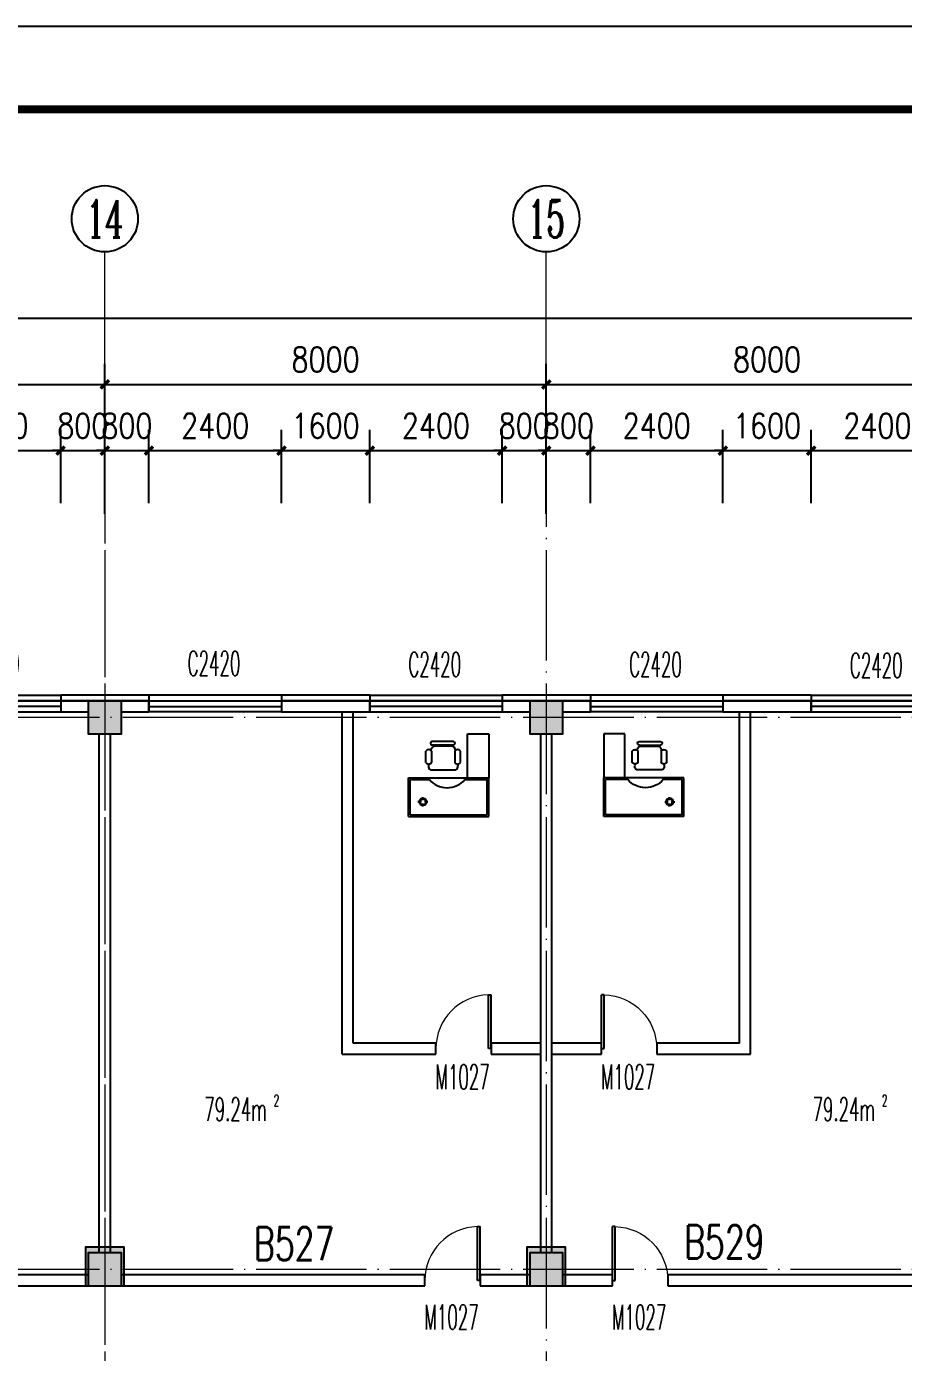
# Model space of a CAD drawing. Extents: x 1417642 to 3570900, y 124798 to 1191112.
# Drawn here: x 1539584 to 1555475, y 226927 to 250948 of the extents above; entities that cross this region are included whole.
import ezdxf
from ezdxf.enums import TextEntityAlignment as Align

# ---------------------------------------------------------------- set-up
doc = ezdxf.new("R2010")
doc.units = 0
doc.header["$LTSCALE"] = 1000
doc.header["$MEASUREMENT"] = 0
doc.linetypes.add('DOTE', pattern=[2.42, 2, -0.2, 0.02, -0.2])
doc.layers.get('0').update_dxf_attribs({"linetype": 'CONTINUOUS'})
doc.layers.get('Defpoints').update_dxf_attribs({"linetype": 'CONTINUOUS'})
for name, color, linetype in [('00家具', 144, 'CONTINUOUS'), ('AXIS', 3, 'CONTINUOUS'), ('AXIS_TEXT', 7, 'CONTINUOUS'), ('colu', 2, 'CONTINUOUS'), ('COLUMN', 9, 'CONTINUOUS'), ('DOTE', 1, 'DOTE'), ('FUR', 2, 'CONTINUOUS'), ('IFF-FURN', 6, 'CONTINUOUS'), ('PUB_DIM', 3, 'CONTINUOUS'), ('PUB_HATCH', 8, 'CONTINUOUS'), ('PUB_TEXT', 40, 'CONTINUOUS'), ('PUB_TITLE', 4, 'CONTINUOUS'), ('SPACE', 7, 'CONTINUOUS'), ('SURFACE', 6, 'CONTINUOUS'), ('tiaozheng', 20, 'CONTINUOUS'), ('WALL', 4, 'CONTINUOUS'), ('WALL-MOVE', 6, 'CONTINUOUS'), ('WINDOW', 2, 'CONTINUOUS'), ('WINDOW_TEXT', 7, 'CONTINUOUS'), ('柱填充', 8, 'CONTINUOUS'), ('防火分区', 10, 'CONTINUOUS')]:
    doc.layers.add(name, color=color, linetype=linetype)
doc.styles.add('_TCH_AXIS', font='COMPLEX', dxfattribs={"bigfont": 'GBCBIG'})
doc.styles.add('_TCH_SPACE', font='ROMANS', dxfattribs={"width": 0.7, "height": 5, "bigfont": 'Z'})
doc.styles.add('_TCH_WINDOW', font='ROMANS.shx', dxfattribs={"width": 0.7, "height": 400, "bigfont": 'Z.shx'})
doc.styles.add('DIM_FONT', font='SIMPLEX.shx', dxfattribs={"width": 0.8})
doc.styles.add('Z', font='ROMANS', dxfattribs={"width": 0.7, "bigfont": 'Z'})
doc.dimstyles.new('DIMN150', dxfattribs={"dimscale": 1.5, "dimtxt": 300, "dimasz": 100, "dimexe": 250, "dimexo": 300, "dimgap": 150, "dimtad": 1, "dimdec": 0, "dimzin": 0, "dimdsep": 46, "dimtxsty": 'DIM_FONT', "dimblk": 'ARCHTICK', "dimcen": 0.09, "dimdle": 1.5, "dimclrt": 7, "dimazin": 2, "dimtfac": 1, "dimtdec": 0, "dimtix": 1, "dimtmove": 2, "dimatfit": 3, "dimldrblk": 'ARCHTICK', "dimfxl": 1, "dimtolj": 1, "dimtzin": 0, "dimarcsym": 0})

# ---------------------------------------------------------------- blocks, each defined once
blk = doc.blocks.new('A$C76F941A3')
at = {"layer": '00家具', "color": 2, "linetype": 'ByBlock'}
for p, q in [((0, 1452), (0, 0)), ((0, 1452), (700, 1452)), ((700, 1452), (700, 0)), ((30, 1422), (30, 30)), ((30, 1422), (670, 1422)), ((670, 1422), (670, 1076)), ((846, 1057), (846, 595)), ((950, 1088), (918, 1093)), ((979, 1139), (1184, 1139)), ((1184, 1036), (979, 1036)), ((1197, 1046), (1217, 1043)), ((1275, 669), (1275, 984)), ((1292, 639), (1292, 1028)), ((1360, 639), (1360, 1028)), ((950, 565), (918, 559)), ((1184, 616), (979, 616)), ((979, 513), (1184, 513)), ((1197, 606), (1217, 610)), ((670, 433), (670, 30)), ((700, 383), (1495, 383)), ((1495, 383), (1495, 0)), ((0, 0), (700, 0)), ((30, 30), (670, 30)), ((1495, 0), (700, 0))]:
    blk.add_line(p, q, dxfattribs=at)
for centre, radius, start, end in [((941, 755), 421, 130.1118, 229.8882), ((905, 1028), 66.3, 78.4473, 153.8516), ((1011, 1088), 60.6, 121.8879, 238.1121), ((1152, 1088), 60.6, 301.8953, 58.1047), ((1206, 974), 69.4, 7.9219, 80.4409), ((1326, 1023), 34.7, 8.7722, 171.2278), ((905, 624), 66.3, 206.1484, 281.5527), ((1011, 565), 60.6, 121.8879, 238.1121), ((1152, 565), 60.6, 301.8953, 58.1047), ((1206, 678), 69.4, 279.5599, 352.0778), ((1326, 645), 34.7, 188.7714, 351.2286)]:
    blk.add_arc(centre, radius, start, end, dxfattribs=at)
at = {"layer": 'FUR', "color": 4}
for p, q in [((265, 1221), (265, 1288)), ((179, 1192), (236, 1192)), ((265, 1104), (265, 1163)), ((295, 1192), (353, 1192))]:
    blk.add_line(p, q, dxfattribs=at)
for radius in [66.6, 53.9]:
    blk.add_circle((265, 1192), radius, dxfattribs=at)
blk = doc.blocks.new('i89')
at = {"layer": '柱填充'}
h = blk.add_hatch(color=256, dxfattribs=at)
h.paths.add_polyline_path([(1555333, 501498), (1555333, 502098), (1554733, 502098), (1554733, 501498)])
h.paths.add_polyline_path([(1525733, 501498), (1525733, 502098), (1525133, 502098), (1525133, 501498)])
h.paths.add_polyline_path([(1517733, 501498), (1517733, 502098), (1517133, 502098), (1517133, 501498)])
h.paths.add_polyline_path([(1509733, 501498), (1509733, 502098), (1509133, 502098), (1509133, 501498)])
h.paths.add_polyline_path([(1501733, 501498), (1501733, 502098), (1501133, 502098), (1501133, 501498)])
h.paths.add_polyline_path([(1498133, 501498), (1498133, 502098), (1497533, 502098), (1497533, 501498)])
h.paths.add_polyline_path([(1498133, 529448), (1498133, 530148), (1497433, 530148), (1497433, 529448)])
h.paths.add_polyline_path([(1498133, 537448), (1498133, 538148), (1497433, 538148), (1497433, 537448)])
h.paths.add_polyline_path([(1541783, 545398), (1541783, 546098), (1541083, 546098), (1541083, 545398)])
h.paths.add_polyline_path([(1565333, 559098), (1565333, 559698), (1564733, 559698), (1564733, 559098)])
h.paths.add_polyline_path([(1565383, 549098), (1565383, 549798), (1564683, 549798), (1564683, 549098)])
h.paths.add_polyline_path([(1565333, 545498), (1565333, 546098), (1564733, 546098), (1564733, 545498)])
h.paths.add_polyline_path([(1565383, 538098), (1564683, 538098), (1564683, 537498), (1565383, 537498)])
h.paths.add_polyline_path([(1565333, 529498), (1565333, 530098), (1564733, 530098), (1564733, 529498)])
h.paths.add_polyline_path([(1565333, 519498), (1565333, 520098), (1564733, 520098), (1564733, 519498)])
h.paths.add_polyline_path([(1565333, 511498), (1565333, 512098), (1564733, 512098), (1564733, 511498)])
h.paths.add_polyline_path([(1565333, 501498), (1565333, 502098), (1564733, 502098), (1564733, 501498)])
h.paths.add_polyline_path([(1555333, 559098), (1555333, 559698), (1554733, 559698), (1554733, 559098)])
h.paths.add_polyline_path([(1555333, 549098), (1555333, 549698), (1554733, 549698), (1554733, 549098)])
h.paths.add_polyline_path([(1555333, 545498), (1555333, 546098), (1554733, 546098), (1554733, 545498)])
h.paths.add_polyline_path([(1555333, 537498), (1555333, 538098), (1554733, 538098), (1554733, 537498)])
h.paths.add_polyline_path([(1555433, 529448), (1555433, 530148), (1554733, 530148), (1554733, 529448)])
h.paths.add_polyline_path([(1555433, 519448), (1555433, 520148), (1554733, 520148), (1554733, 519448)])
h.paths.add_polyline_path([(1555433, 511498), (1555433, 512198), (1554733, 512198), (1554733, 511498)])
h.paths.add_polyline_path([(1551733, 557298), (1551733, 557898), (1551133, 557898), (1551133, 557298)])
h.paths.add_polyline_path([(1551783, 549098), (1551783, 549798), (1551083, 549798), (1551083, 549098)])
h.paths.add_polyline_path([(1551733, 545498), (1551733, 546098), (1551133, 546098), (1551133, 545498)])
h.paths.add_polyline_path([(1551733, 537498), (1551733, 538098), (1551133, 538098), (1551133, 537498)])
h.paths.add_polyline_path([(1551733, 529498), (1551733, 530098), (1551133, 530098), (1551133, 529498)])
h.paths.add_polyline_path([(1551733, 519498), (1551733, 520098), (1551133, 520098), (1551133, 519498)])
h.paths.add_polyline_path([(1551783, 511498), (1551783, 512198), (1551083, 512198), (1551083, 511498)])
h.paths.add_polyline_path([(1551733, 501498), (1551733, 502098), (1551133, 502098), (1551133, 501498)])
h.paths.add_polyline_path([(1541733, 559098), (1541733, 559698), (1541133, 559698), (1541133, 559098)])
h.paths.add_polyline_path([(1541733, 557298), (1541733, 557898), (1541133, 557898), (1541133, 557298)])
h.paths.add_polyline_path([(1541783, 549098), (1541783, 549798), (1541083, 549798), (1541083, 549098)])
h.paths.add_polyline_path([(1541733, 537498), (1541733, 538298), (1541133, 538298), (1541133, 537498)])
h.paths.add_polyline_path([(1541733, 519298), (1541733, 520098), (1541133, 520098), (1541133, 519298)])
h.paths.add_polyline_path([(1541833, 511498), (1541833, 512298), (1541033, 512298), (1541033, 511498)])
h.paths.add_polyline_path([(1541733, 501498), (1541733, 502098), (1541133, 502098), (1541133, 501498)])
h.paths.add_polyline_path([(1533733, 559098), (1533733, 559698), (1533133, 559698), (1533133, 559098)])
h.paths.add_polyline_path([(1533783, 549098), (1533783, 549798), (1533083, 549798), (1533083, 549098)])
h.paths.add_polyline_path([(1533733, 545498), (1533733, 546098), (1533133, 546098), (1533133, 545498)])
h.paths.add_polyline_path([(1533733, 537498), (1533733, 538298), (1533133, 538298), (1533133, 537498)])
h.paths.add_polyline_path([(1533733, 519298), (1533733, 520098), (1533133, 520098), (1533133, 519298)])
h.paths.add_polyline_path([(1533833, 511498), (1533833, 512298), (1533033, 512298), (1533033, 511498)])
h.paths.add_polyline_path([(1533733, 501498), (1533733, 502098), (1533133, 502098), (1533133, 501498)])
h.paths.add_polyline_path([(1525733, 559098), (1525733, 559698), (1525133, 559698), (1525133, 559098)])
h.paths.add_polyline_path([(1525783, 549098), (1525783, 549798), (1525083, 549798), (1525083, 549098)])
h.paths.add_polyline_path([(1525733, 545498), (1525733, 546098), (1525133, 546098), (1525133, 545498)])
h.paths.add_polyline_path([(1525733, 537498), (1525733, 538298), (1525133, 538298), (1525133, 537498)])
h.paths.add_polyline_path([(1525733, 519298), (1525733, 520098), (1525133, 520098), (1525133, 519298)])
h.paths.add_polyline_path([(1525833, 511498), (1525833, 512298), (1525033, 512298), (1525033, 511498)])
h.paths.add_polyline_path([(1517733, 559098), (1517733, 559698), (1517133, 559698), (1517133, 559098)])
h.paths.add_polyline_path([(1517783, 549098), (1517783, 549798), (1517083, 549798), (1517083, 549098)])
h.paths.add_polyline_path([(1517733, 545498), (1517733, 546098), (1517133, 546098), (1517133, 545498)])
h.paths.add_polyline_path([(1517733, 537498), (1517733, 538298), (1517133, 538298), (1517133, 537498)])
h.paths.add_polyline_path([(1517733, 519298), (1517733, 520098), (1517133, 520098), (1517133, 519298)])
h.paths.add_polyline_path([(1517833, 511498), (1517833, 512298), (1517033, 512298), (1517033, 511498)])
h.paths.add_polyline_path([(1509733, 559098), (1509733, 559698), (1509133, 559698), (1509133, 559098)])
h.paths.add_polyline_path([(1509783, 549098), (1509783, 549798), (1509083, 549798), (1509083, 549098)])
h.paths.add_polyline_path([(1509733, 545498), (1509733, 546098), (1509133, 546098), (1509133, 545498)])
h.paths.add_polyline_path([(1509733, 537498), (1509733, 538298), (1509133, 538298), (1509133, 537498)])
h.paths.add_polyline_path([(1509733, 519298), (1509733, 520098), (1509133, 520098), (1509133, 519298)])
h.paths.add_polyline_path([(1509833, 511498), (1509833, 512298), (1509033, 512298), (1509033, 511498)])
h.paths.add_polyline_path([(1509733, 480798), (1509733, 481398), (1509133, 481398), (1509133, 480798)])
h.paths.add_polyline_path([(1501733, 559098), (1501733, 559698), (1501133, 559698), (1501133, 559098)])
h.paths.add_polyline_path([(1501733, 549098), (1501733, 549698), (1501133, 549698), (1501133, 549098)])
h.paths.add_polyline_path([(1501733, 545498), (1501733, 546098), (1501133, 546098), (1501133, 545498)])
h.paths.add_polyline_path([(1501733, 537498), (1501733, 538098), (1501133, 538098), (1501133, 537498)])
h.paths.add_polyline_path([(1501733, 529498), (1501733, 530098), (1501133, 530098), (1501133, 529498)])
h.paths.add_polyline_path([(1501733, 519498), (1501733, 520098), (1501133, 520098), (1501133, 519498)])
h.paths.add_polyline_path([(1501833, 511498), (1501833, 512198), (1501133, 512198), (1501133, 511498)])
h.paths.add_polyline_path([(1501733, 480798), (1501733, 481398), (1501133, 481398), (1501133, 480798)])
h.paths.add_polyline_path([(1498133, 559098), (1498133, 559698), (1497533, 559698), (1497533, 559098)])
h.paths.add_polyline_path([(1498183, 549098), (1498183, 549798), (1497483, 549798), (1497483, 549098)])
h.paths.add_polyline_path([(1498133, 545498), (1498133, 546098), (1497533, 546098), (1497533, 545498)])
h.paths.add_polyline_path([(1498133, 519448), (1498133, 520148), (1497433, 520148), (1497433, 519448)])
h.paths.add_polyline_path([(1498133, 511448), (1498133, 512148), (1497433, 512148), (1497433, 511448)])
h.paths.add_polyline_path([(1498133, 480798), (1498133, 481398), (1497533, 481398), (1497533, 480798)])
h.paths.add_polyline_path([(1488133, 559098), (1488133, 559698), (1487533, 559698), (1487533, 559098)])
h.paths.add_polyline_path([(1488233, 549098), (1488233, 549798), (1487533, 549798), (1487533, 549098)])
h.paths.add_polyline_path([(1488133, 545498), (1488133, 546098), (1487533, 546098), (1487533, 545498)])
h.paths.add_polyline_path([(1488133, 537498), (1488133, 538098), (1487533, 538098), (1487533, 537498)])
h.paths.add_polyline_path([(1488133, 529498), (1488133, 530098), (1487533, 530098), (1487533, 529498)])
h.paths.add_polyline_path([(1488133, 519498), (1488133, 520098), (1487533, 520098), (1487533, 519498)])
h.paths.add_polyline_path([(1488133, 511498), (1488133, 512098), (1487533, 512098), (1487533, 511498)])
h.paths.add_polyline_path([(1488133, 501498), (1488133, 502098), (1487533, 502098), (1487533, 501498)])
h.paths.add_polyline_path([(1488133, 480798), (1488133, 481398), (1487533, 481398), (1487533, 480798)])
h.paths.add_polyline_path([(1498133, 484398), (1498133, 485198), (1497433, 485198), (1497433, 484398)])
h.paths.add_polyline_path([(1498134, 496298), (1498134, 497098), (1497433, 497098), (1497433, 496298)])
h.paths.add_polyline_path([(1487533, 497098), (1487533, 496298), (1488233, 496298), (1488233, 497098)])
h.paths.add_polyline_path([(1487533, 485198), (1487533, 484398), (1488233, 484398), (1488233, 485198)])
h.paths.add_polyline_path([(1509733, 496298), (1509733, 497098), (1509033, 497098), (1509033, 496298)])
h.paths.add_polyline_path([(1509733, 484398), (1509733, 485198), (1509033, 485198), (1509033, 484398)])
at = {"layer": 'colu'}
for points in [[(1517733, 559098), (1517733, 559698), (1517133, 559698), (1517133, 559098)], [(1525733, 559098), (1525733, 559698), (1525133, 559698), (1525133, 559098)], [(1517783, 549098), (1517783, 549798), (1517083, 549798), (1517083, 549098)], [(1525783, 549098), (1525783, 549798), (1525083, 549798), (1525083, 549098)]]:
    blk.add_lwpolyline(points, close=True, dxfattribs=at)
blk = doc.blocks.new('_ArchTick')
at = {"color": 0, "linetype": 'ByBlock', "const_width": 0.4}
blk.add_lwpolyline([(-0.5, -0.5), (0.5, 0.5)], dxfattribs=at)
blk = doc.blocks.new('*D298')
at = {"layer": 'AXIS', "color": 0, "lineweight": -2}
for p, q in [((1443803, 243101), (1443803, 246040)), ((1588603, 243101), (1588603, 246040)), ((1443801, 245665), (1588605, 245665))]:
    blk.add_line(p, q, dxfattribs=at)
at = {"layer": 'Defpoints', "color": 0}
for p in [(1588603, 245665), (1443803, 242651), (1588603, 242651)]:
    blk.add_point(p, dxfattribs=at)
at = {"layer": 'AXIS', "color": 0, "lineweight": -2, "xscale": 150, "yscale": 150, "zscale": 150, "rotation": 180}
blk.add_blockref('_ArchTick', (1443803, 245665), dxfattribs=at)
at = {"layer": 'AXIS', "color": 0, "lineweight": -2, "xscale": 150, "yscale": 150, "zscale": 150}
blk.add_blockref('_ArchTick', (1588603, 245665), dxfattribs=at)
at = {"layer": 'AXIS', "color": 7, "insert": (1516203, 246115), "char_height": 450, "attachment_point": 5, "style": 'DIM_FONT'}
blk.add_mtext('\\A1;144800', dxfattribs=at)
blk = doc.blocks.new('*D311')
at = {"layer": 'AXIS', "color": 0, "lineweight": -2}
for p, q in [((1533003, 242118), (1533003, 244840)), ((1541003, 242118), (1541003, 244840)), ((1533001, 244465), (1541005, 244465))]:
    blk.add_line(p, q, dxfattribs=at)
at = {"layer": 'Defpoints', "color": 0}
for p in [(1541003, 244465), (1533003, 241668), (1541003, 241668)]:
    blk.add_point(p, dxfattribs=at)
at = {"layer": 'AXIS', "color": 0, "lineweight": -2, "xscale": 150, "yscale": 150, "zscale": 150, "rotation": 180}
blk.add_blockref('_ArchTick', (1533003, 244465), dxfattribs=at)
at = {"layer": 'AXIS', "color": 0, "lineweight": -2, "xscale": 150, "yscale": 150, "zscale": 150}
blk.add_blockref('_ArchTick', (1541003, 244465), dxfattribs=at)
at = {"layer": 'AXIS', "color": 7, "insert": (1537003, 244915), "char_height": 450, "attachment_point": 5, "style": 'DIM_FONT'}
blk.add_mtext('\\A1;8000', dxfattribs=at)
blk = doc.blocks.new('*D312')
at = {"layer": 'AXIS', "color": 0, "lineweight": -2}
for p, q in [((1541003, 242118), (1541003, 244840)), ((1549003, 242118), (1549003, 244840)), ((1541001, 244465), (1549005, 244465))]:
    blk.add_line(p, q, dxfattribs=at)
at = {"layer": 'Defpoints', "color": 0}
for p in [(1549003, 244465), (1541003, 241668), (1549003, 241668)]:
    blk.add_point(p, dxfattribs=at)
at = {"layer": 'AXIS', "color": 0, "lineweight": -2, "xscale": 150, "yscale": 150, "zscale": 150, "rotation": 180}
blk.add_blockref('_ArchTick', (1541003, 244465), dxfattribs=at)
at = {"layer": 'AXIS', "color": 0, "lineweight": -2, "xscale": 150, "yscale": 150, "zscale": 150}
blk.add_blockref('_ArchTick', (1549003, 244465), dxfattribs=at)
at = {"layer": 'AXIS', "color": 7, "insert": (1545003, 244915), "char_height": 450, "attachment_point": 5, "style": 'DIM_FONT'}
blk.add_mtext('\\A1;8000', dxfattribs=at)
blk = doc.blocks.new('*D313')
at = {"layer": 'AXIS', "color": 0, "lineweight": -2}
for p, q in [((1549003, 242118), (1549003, 244840)), ((1557003, 242118), (1557003, 244840)), ((1549001, 244465), (1557005, 244465))]:
    blk.add_line(p, q, dxfattribs=at)
at = {"layer": 'Defpoints', "color": 0}
for p in [(1557003, 244465), (1549003, 241668), (1557003, 241668)]:
    blk.add_point(p, dxfattribs=at)
at = {"layer": 'AXIS', "color": 0, "lineweight": -2, "xscale": 150, "yscale": 150, "zscale": 150, "rotation": 180}
blk.add_blockref('_ArchTick', (1549003, 244465), dxfattribs=at)
at = {"layer": 'AXIS', "color": 0, "lineweight": -2, "xscale": 150, "yscale": 150, "zscale": 150}
blk.add_blockref('_ArchTick', (1557003, 244465), dxfattribs=at)
at = {"layer": 'AXIS', "color": 7, "insert": (1553003, 244915), "char_height": 450, "attachment_point": 5, "style": 'DIM_FONT'}
blk.add_mtext('\\A1;8000', dxfattribs=at)
blk = doc.blocks.new('*D705')
at = {"layer": 'Defpoints', "color": 0}
for p in [(1540203, 243265), (1537803, 241864), (1540203, 241864)]:
    blk.add_point(p, dxfattribs=at)
at = {"layer": 'PUB_DIM', "color": 0, "lineweight": -2}
for p, q in [((1537803, 242314), (1537803, 243640)), ((1540203, 242314), (1540203, 243640)), ((1537801, 243265), (1540205, 243265))]:
    blk.add_line(p, q, dxfattribs=at)
at = {"layer": 'PUB_DIM', "color": 0, "lineweight": -2, "xscale": 150, "yscale": 150, "zscale": 150, "rotation": 180}
blk.add_blockref('_ArchTick', (1537803, 243265), dxfattribs=at)
at = {"layer": 'PUB_DIM', "color": 0, "lineweight": -2, "xscale": 150, "yscale": 150, "zscale": 150}
blk.add_blockref('_ArchTick', (1540203, 243265), dxfattribs=at)
at = {"layer": 'PUB_DIM', "color": 7, "insert": (1539003, 243715), "char_height": 450, "attachment_point": 5, "style": 'DIM_FONT'}
blk.add_mtext('\\A1;2400', dxfattribs=at)
blk = doc.blocks.new('*D706')
at = {"layer": 'Defpoints', "color": 0}
for p in [(1541003, 243265), (1540203, 241864), (1541003, 241864)]:
    blk.add_point(p, dxfattribs=at)
at = {"layer": 'PUB_DIM', "color": 0, "lineweight": -2}
for p, q in [((1540203, 242314), (1540203, 243640)), ((1541003, 242314), (1541003, 243640)), ((1540203, 243265), (1540053, 243265)), ((1540203, 243265), (1541003, 243265)), ((1541003, 243265), (1541153, 243265))]:
    blk.add_line(p, q, dxfattribs=at)
at = {"layer": 'PUB_DIM', "color": 0, "lineweight": -2, "xscale": 150, "yscale": 150, "zscale": 150}
blk.add_blockref('_ArchTick', (1540203, 243265), dxfattribs=at)
at = {"layer": 'PUB_DIM', "color": 0, "lineweight": -2, "xscale": 150, "yscale": 150, "zscale": 150, "rotation": 180}
blk.add_blockref('_ArchTick', (1541003, 243265), dxfattribs=at)
at = {"layer": 'PUB_DIM', "color": 7, "insert": (1540603, 243715), "char_height": 450, "attachment_point": 5, "style": 'DIM_FONT'}
blk.add_mtext('\\A1;800', dxfattribs=at)
blk = doc.blocks.new('*D707')
at = {"layer": 'Defpoints', "color": 0}
for p in [(1541803, 243265), (1541003, 241864), (1541803, 241864)]:
    blk.add_point(p, dxfattribs=at)
at = {"layer": 'PUB_DIM', "color": 0, "lineweight": -2}
for p, q in [((1541003, 242314), (1541003, 243640)), ((1541803, 242314), (1541803, 243640)), ((1541003, 243265), (1540853, 243265)), ((1541003, 243265), (1541803, 243265)), ((1541803, 243265), (1541953, 243265))]:
    blk.add_line(p, q, dxfattribs=at)
at = {"layer": 'PUB_DIM', "color": 0, "lineweight": -2, "xscale": 150, "yscale": 150, "zscale": 150}
blk.add_blockref('_ArchTick', (1541003, 243265), dxfattribs=at)
at = {"layer": 'PUB_DIM', "color": 0, "lineweight": -2, "xscale": 150, "yscale": 150, "zscale": 150, "rotation": 180}
blk.add_blockref('_ArchTick', (1541803, 243265), dxfattribs=at)
at = {"layer": 'PUB_DIM', "color": 7, "insert": (1541403, 243715), "char_height": 450, "attachment_point": 5, "style": 'DIM_FONT'}
blk.add_mtext('\\A1;800', dxfattribs=at)
blk = doc.blocks.new('*D708')
at = {"layer": 'Defpoints', "color": 0}
for p in [(1544203, 243265), (1541803, 241864), (1544203, 241864)]:
    blk.add_point(p, dxfattribs=at)
at = {"layer": 'PUB_DIM', "color": 0, "lineweight": -2}
for p, q in [((1541803, 242314), (1541803, 243640)), ((1544203, 242314), (1544203, 243640)), ((1541801, 243265), (1544205, 243265))]:
    blk.add_line(p, q, dxfattribs=at)
at = {"layer": 'PUB_DIM', "color": 0, "lineweight": -2, "xscale": 150, "yscale": 150, "zscale": 150, "rotation": 180}
blk.add_blockref('_ArchTick', (1541803, 243265), dxfattribs=at)
at = {"layer": 'PUB_DIM', "color": 0, "lineweight": -2, "xscale": 150, "yscale": 150, "zscale": 150}
blk.add_blockref('_ArchTick', (1544203, 243265), dxfattribs=at)
at = {"layer": 'PUB_DIM', "color": 7, "insert": (1543003, 243715), "char_height": 450, "attachment_point": 5, "style": 'DIM_FONT'}
blk.add_mtext('\\A1;2400', dxfattribs=at)
blk = doc.blocks.new('*D709')
at = {"layer": 'Defpoints', "color": 0}
for p in [(1545803, 243265), (1544203, 241864), (1545803, 241864)]:
    blk.add_point(p, dxfattribs=at)
at = {"layer": 'PUB_DIM', "color": 0, "lineweight": -2}
for p, q in [((1544203, 242314), (1544203, 243640)), ((1545803, 242314), (1545803, 243640)), ((1544203, 243265), (1544053, 243265)), ((1544203, 243265), (1545803, 243265)), ((1545803, 243265), (1545953, 243265))]:
    blk.add_line(p, q, dxfattribs=at)
at = {"layer": 'PUB_DIM', "color": 0, "lineweight": -2, "xscale": 150, "yscale": 150, "zscale": 150}
blk.add_blockref('_ArchTick', (1544203, 243265), dxfattribs=at)
at = {"layer": 'PUB_DIM', "color": 0, "lineweight": -2, "xscale": 150, "yscale": 150, "zscale": 150, "rotation": 180}
blk.add_blockref('_ArchTick', (1545803, 243265), dxfattribs=at)
at = {"layer": 'PUB_DIM', "color": 7, "insert": (1545003, 243715), "char_height": 450, "attachment_point": 5, "style": 'DIM_FONT'}
blk.add_mtext('\\A1;1600', dxfattribs=at)
blk = doc.blocks.new('*D710')
at = {"layer": 'Defpoints', "color": 0}
for p in [(1548203, 243265), (1545803, 241864), (1548203, 241864)]:
    blk.add_point(p, dxfattribs=at)
at = {"layer": 'PUB_DIM', "color": 0, "lineweight": -2}
for p, q in [((1545803, 242314), (1545803, 243640)), ((1548203, 242314), (1548203, 243640)), ((1545801, 243265), (1548205, 243265))]:
    blk.add_line(p, q, dxfattribs=at)
at = {"layer": 'PUB_DIM', "color": 0, "lineweight": -2, "xscale": 150, "yscale": 150, "zscale": 150, "rotation": 180}
blk.add_blockref('_ArchTick', (1545803, 243265), dxfattribs=at)
at = {"layer": 'PUB_DIM', "color": 0, "lineweight": -2, "xscale": 150, "yscale": 150, "zscale": 150}
blk.add_blockref('_ArchTick', (1548203, 243265), dxfattribs=at)
at = {"layer": 'PUB_DIM', "color": 7, "insert": (1547003, 243715), "char_height": 450, "attachment_point": 5, "style": 'DIM_FONT'}
blk.add_mtext('\\A1;2400', dxfattribs=at)
blk = doc.blocks.new('*D711')
at = {"layer": 'Defpoints', "color": 0}
for p in [(1549003, 243265), (1548203, 241864), (1549003, 241864)]:
    blk.add_point(p, dxfattribs=at)
at = {"layer": 'PUB_DIM', "color": 0, "lineweight": -2}
for p, q in [((1548203, 242314), (1548203, 243640)), ((1549003, 242314), (1549003, 243640)), ((1548203, 243265), (1548053, 243265)), ((1548203, 243265), (1549003, 243265)), ((1549003, 243265), (1549153, 243265))]:
    blk.add_line(p, q, dxfattribs=at)
at = {"layer": 'PUB_DIM', "color": 0, "lineweight": -2, "xscale": 150, "yscale": 150, "zscale": 150}
blk.add_blockref('_ArchTick', (1548203, 243265), dxfattribs=at)
at = {"layer": 'PUB_DIM', "color": 0, "lineweight": -2, "xscale": 150, "yscale": 150, "zscale": 150, "rotation": 180}
blk.add_blockref('_ArchTick', (1549003, 243265), dxfattribs=at)
at = {"layer": 'PUB_DIM', "color": 7, "insert": (1548603, 243715), "char_height": 450, "attachment_point": 5, "style": 'DIM_FONT'}
blk.add_mtext('\\A1;800', dxfattribs=at)
blk = doc.blocks.new('*D712')
at = {"layer": 'Defpoints', "color": 0}
for p in [(1549803, 243265), (1549003, 241864), (1549803, 241864)]:
    blk.add_point(p, dxfattribs=at)
at = {"layer": 'PUB_DIM', "color": 0, "lineweight": -2}
for p, q in [((1549003, 242314), (1549003, 243640)), ((1549803, 242314), (1549803, 243640)), ((1549003, 243265), (1548853, 243265)), ((1549003, 243265), (1549803, 243265)), ((1549803, 243265), (1549953, 243265))]:
    blk.add_line(p, q, dxfattribs=at)
at = {"layer": 'PUB_DIM', "color": 0, "lineweight": -2, "xscale": 150, "yscale": 150, "zscale": 150}
blk.add_blockref('_ArchTick', (1549003, 243265), dxfattribs=at)
at = {"layer": 'PUB_DIM', "color": 0, "lineweight": -2, "xscale": 150, "yscale": 150, "zscale": 150, "rotation": 180}
blk.add_blockref('_ArchTick', (1549803, 243265), dxfattribs=at)
at = {"layer": 'PUB_DIM', "color": 7, "insert": (1549403, 243715), "char_height": 450, "attachment_point": 5, "style": 'DIM_FONT'}
blk.add_mtext('\\A1;800', dxfattribs=at)
blk = doc.blocks.new('*D713')
at = {"layer": 'Defpoints', "color": 0}
for p in [(1552203, 243265), (1549803, 241864), (1552203, 241864)]:
    blk.add_point(p, dxfattribs=at)
at = {"layer": 'PUB_DIM', "color": 0, "lineweight": -2}
for p, q in [((1549803, 242314), (1549803, 243640)), ((1552203, 242314), (1552203, 243640)), ((1549801, 243265), (1552205, 243265))]:
    blk.add_line(p, q, dxfattribs=at)
at = {"layer": 'PUB_DIM', "color": 0, "lineweight": -2, "xscale": 150, "yscale": 150, "zscale": 150, "rotation": 180}
blk.add_blockref('_ArchTick', (1549803, 243265), dxfattribs=at)
at = {"layer": 'PUB_DIM', "color": 0, "lineweight": -2, "xscale": 150, "yscale": 150, "zscale": 150}
blk.add_blockref('_ArchTick', (1552203, 243265), dxfattribs=at)
at = {"layer": 'PUB_DIM', "color": 7, "insert": (1551003, 243715), "char_height": 450, "attachment_point": 5, "style": 'DIM_FONT'}
blk.add_mtext('\\A1;2400', dxfattribs=at)
blk = doc.blocks.new('*D714')
at = {"layer": 'Defpoints', "color": 0}
for p in [(1553803, 243265), (1552203, 241864), (1553803, 241864)]:
    blk.add_point(p, dxfattribs=at)
at = {"layer": 'PUB_DIM', "color": 0, "lineweight": -2}
for p, q in [((1552203, 242314), (1552203, 243640)), ((1553803, 242314), (1553803, 243640)), ((1552203, 243265), (1552053, 243265)), ((1552203, 243265), (1553803, 243265)), ((1553803, 243265), (1553953, 243265))]:
    blk.add_line(p, q, dxfattribs=at)
at = {"layer": 'PUB_DIM', "color": 0, "lineweight": -2, "xscale": 150, "yscale": 150, "zscale": 150}
blk.add_blockref('_ArchTick', (1552203, 243265), dxfattribs=at)
at = {"layer": 'PUB_DIM', "color": 0, "lineweight": -2, "xscale": 150, "yscale": 150, "zscale": 150, "rotation": 180}
blk.add_blockref('_ArchTick', (1553803, 243265), dxfattribs=at)
at = {"layer": 'PUB_DIM', "color": 7, "insert": (1553003, 243715), "char_height": 450, "attachment_point": 5, "style": 'DIM_FONT'}
blk.add_mtext('\\A1;1600', dxfattribs=at)
blk = doc.blocks.new('*D715')
at = {"layer": 'Defpoints', "color": 0}
for p in [(1556203, 243265), (1553803, 241864), (1556203, 241864)]:
    blk.add_point(p, dxfattribs=at)
at = {"layer": 'PUB_DIM', "color": 0, "lineweight": -2}
for p, q in [((1553803, 242314), (1553803, 243640)), ((1556203, 242314), (1556203, 243640)), ((1553801, 243265), (1556205, 243265))]:
    blk.add_line(p, q, dxfattribs=at)
at = {"layer": 'PUB_DIM', "color": 0, "lineweight": -2, "xscale": 150, "yscale": 150, "zscale": 150, "rotation": 180}
blk.add_blockref('_ArchTick', (1553803, 243265), dxfattribs=at)
at = {"layer": 'PUB_DIM', "color": 0, "lineweight": -2, "xscale": 150, "yscale": 150, "zscale": 150}
blk.add_blockref('_ArchTick', (1556203, 243265), dxfattribs=at)
at = {"layer": 'PUB_DIM', "color": 7, "insert": (1555003, 243715), "char_height": 450, "attachment_point": 5, "style": 'DIM_FONT'}
blk.add_mtext('\\A1;2400', dxfattribs=at)
blk = doc.blocks.new('_FZH')
blk.add_lwpolyline([(-0.5, -0.5), (0.5, -0.5), (0.5, 0.5), (-0.5, 0.5)], close=True)
at = {"layer": 'PUB_HATCH'}
blk.add_solid([(-0.5, -0.5), (0.5, -0.5), (-0.5, 0.5), (0.5, 0.5)], dxfattribs=at)
blk = doc.blocks.new('$TCHSYS$WIN2D')
for p, q in [((-0.5, 0.5), (0.5, 0.5)), ((-0.5, 0.5), (-0.5, -0.5)), ((0.5, 0.5), (0.5, -0.5)), ((0.5, 0.167), (-0.5, 0.167)), ((0.5, -0.167), (-0.5, -0.167)), ((-0.5, -0.5), (0.5, -0.5))]:
    blk.add_line(p, q)
blk = doc.blocks.new('$DorLib2D$00000001')
for p, q in [((0.45, 0.975), (0.5, 0.975)), ((0.45, 0), (0.45, 0.975)), ((0.5, 0), (0.5, 0.975)), ((0.5, 0), (0.45, 0))]:
    blk.add_line(p, q)
at = {"lineweight": 13}
blk.add_arc((0.475, 0), 0.975, 91.4693, 180, dxfattribs=at)

msp = doc.modelspace()

# ---------------------------------------------------------------- linework, layer by layer
at = {"layer": 'AXIS', "lineweight": 0}
for p, q in [((1541003.1, 244249), (1541003.1, 246865.4)), ((1549003.1, 244249), (1549003.1, 246865.4))]:
    msp.add_line(p, q, dxfattribs=at)
at = {"layer": 'AXIS'}
for centre in [(1541003.1, 247465.4), (1549003.1, 247465.4)]:
    msp.add_circle(centre, 600, dxfattribs=at)
at = {"layer": 'DOTE', "lineweight": 0}
for points in [[(1541003.1, 243884), (1541003.1, 132632.2)], [(1549003.1, 243884), (1549003.1, 132632.2)], [(1541003.1, 243584), (1541003.1, 132632.2)], [(1596566.6, 238432.7), (1432076.7, 238432.7)], [(1596566.6, 228432.7), (1432076.7, 228432.7)]]:
    msp.add_lwpolyline(points, dxfattribs=at)
at = {"layer": 'PUB_TITLE'}
msp.add_lwpolyline([(1417642.3, 124798.4), (1618342.3, 124798.4), (1618342.3, 250948.4), (1417642.3, 250948.4)], close=True, dxfattribs=at)
at = {"layer": 'PUB_TITLE', "const_width": 150}
msp.add_lwpolyline([(1421392.3, 126298.4), (1616842.3, 126298.4), (1616842.3, 249448.4), (1421392.3, 249448.4)], close=True, dxfattribs=at)
at = {"layer": 'SURFACE'}
for p, q in [((1540203.1, 238832.7), (1540203.1, 238732.7)), ((1541003.1, 238832.7), (1540203.1, 238832.7)), ((1541803.1, 238832.7), (1541003.1, 238832.7)), ((1541803.1, 238832.7), (1541803.1, 238732.7)), ((1544203.1, 238832.7), (1544203.1, 238732.7)), ((1545403.1, 238832.7), (1544203.1, 238832.7)), ((1545803.1, 238832.7), (1545403.1, 238832.7)), ((1545803.1, 238832.7), (1545803.1, 238732.7)), ((1548203.1, 238832.7), (1548203.1, 238732.7)), ((1549003.1, 238832.7), (1548203.1, 238832.7)), ((1549803.1, 238832.7), (1549003.1, 238832.7)), ((1549803.1, 238832.7), (1549803.1, 238732.7)), ((1552203.1, 238832.7), (1552203.1, 238732.7)), ((1552603.1, 238832.7), (1552203.1, 238832.7)), ((1553803.1, 238832.7), (1552603.1, 238832.7)), ((1553803.1, 238832.7), (1553803.1, 238732.7))]:
    msp.add_line(p, q, dxfattribs=at)
at = {"layer": 'WALL'}
for p, q in [((1540703.1, 238732.7), (1540203.1, 238732.7)), ((1540203.1, 238732.7), (1540203.1, 238532.7)), ((1540203.1, 238532.7), (1540703.1, 238532.7)), ((1541803.1, 238732.7), (1541303.1, 238732.7)), ((1541303.1, 238532.7), (1541803.1, 238532.7)), ((1541803.1, 238532.7), (1541803.1, 238732.7)), ((1545403.1, 238732.7), (1544203.1, 238732.7)), ((1544203.1, 238732.7), (1544203.1, 238532.7)), ((1544203.1, 238532.7), (1545403.1, 238532.7)), ((1545803.1, 238732.7), (1545403.1, 238732.7)), ((1545403.1, 238532.7), (1545803.1, 238532.7)), ((1545803.1, 238532.7), (1545803.1, 238732.7)), ((1548703.1, 238732.7), (1548203.1, 238732.7)), ((1548203.1, 238732.7), (1548203.1, 238532.7)), ((1548203.1, 238532.7), (1548703.1, 238532.7)), ((1549803.1, 238732.7), (1549303.1, 238732.7)), ((1549303.1, 238532.7), (1549803.1, 238532.7)), ((1549803.1, 238532.7), (1549803.1, 238732.7)), ((1552603.1, 238732.7), (1552203.1, 238732.7)), ((1552203.1, 238732.7), (1552203.1, 238532.7)), ((1552203.1, 238532.7), (1552603.1, 238532.7)), ((1553803.1, 238732.7), (1552603.1, 238732.7)), ((1552603.1, 238532.7), (1553803.1, 238532.7)), ((1553803.1, 238532.7), (1553803.1, 238732.7)), ((1540903.1, 228732.7), (1540903.1, 238132.7)), ((1541103.1, 228732.7), (1541103.1, 238132.7)), ((1548903.1, 232432.7), (1548903.1, 238132.7)), ((1549103.1, 232432.7), (1549103.1, 238132.7)), ((1548903.1, 228732.7), (1548903.1, 232432.7)), ((1549103.1, 228732.7), (1549103.1, 232432.7)), ((1540703.1, 228332.7), (1535203.1, 228332.7)), ((1546803.1, 228332.7), (1541303.1, 228332.7)), ((1546803.1, 228132.7), (1546803.1, 228332.7)), ((1548703.1, 228332.7), (1547803.1, 228332.7)), ((1547803.1, 228332.7), (1547803.1, 228132.7)), ((1550203.1, 228332.7), (1549303.1, 228332.7)), ((1550203.1, 228132.7), (1550203.1, 228332.7)), ((1556703.1, 228332.7), (1551203.1, 228332.7)), ((1551203.1, 228332.7), (1551203.1, 228132.7)), ((1535203.1, 228132.7), (1540703.1, 228132.7)), ((1541303.1, 228132.7), (1546803.1, 228132.7)), ((1547803.1, 228132.7), (1548703.1, 228132.7)), ((1549303.1, 228132.7), (1550203.1, 228132.7)), ((1551203.1, 228132.7), (1556703.1, 228132.7))]:
    msp.add_line(p, q, dxfattribs=at)
at = {"layer": 'WALL-MOVE'}
for p, q in [((1545303.1, 232332.7), (1545303.1, 238532.7)), ((1545503.1, 232532.7), (1545503.1, 238532.7)), ((1552503.1, 232532.7), (1552503.1, 238532.7)), ((1552703.1, 232332.7), (1552703.1, 238532.7)), ((1547003.1, 232532.7), (1545503.1, 232532.7)), ((1547003.1, 232332.7), (1547003.1, 232532.7)), ((1548903.1, 232532.7), (1548003.1, 232532.7)), ((1548003.1, 232532.7), (1548003.1, 232332.7)), ((1550003.1, 232532.7), (1549103.1, 232532.7)), ((1550003.1, 232332.7), (1550003.1, 232532.7)), ((1552503.1, 232532.7), (1551003.1, 232532.7)), ((1551003.1, 232532.7), (1551003.1, 232332.7)), ((1545303.1, 232332.7), (1547003.1, 232332.7)), ((1548003.1, 232332.7), (1548903.1, 232332.7)), ((1549103.1, 232332.7), (1550003.1, 232332.7)), ((1551003.1, 232332.7), (1552703.1, 232332.7))]:
    msp.add_line(p, q, dxfattribs=at)
at = {"layer": '防火分区', "color": 1}
msp.add_lwpolyline([(1493403.1, 238732.7), (1565103.1, 238732.7), (1565103.1, 236932.7), (1578303.1, 236932.7), (1578303.1, 238732.7), (1588903.1, 238732.7), (1588903.1, 237732.7), (1590503.1, 237732.7)], dxfattribs=at)

# ---------------------------------------------------------------- block references
at = {"layer": 'COLUMN', "lineweight": 0, "xscale": 600, "yscale": 600, "zscale": 600}
for p in [(1541003.1, 238432.7), (1549003.1, 238432.7), (1541003.1, 228432.7), (1549003.1, 228432.7)]:
    msp.add_blockref('_FZH', p, dxfattribs=at)
at = {"layer": 'IFF-FURN', "rotation": 89.99999999999999}
msp.add_blockref('A$C76F941A3', (1547960.5, 236637.3), dxfattribs=at)
at = {"layer": 'IFF-FURN', "xscale": -1, "rotation": 270}
msp.add_blockref('A$C76F941A3', (1550045.7, 236637.3), dxfattribs=at)
at = {"layer": 'tiaozheng'}
msp.add_blockref('i89', (23570, -320965.6), dxfattribs=at)
at = {"layer": 'WINDOW', "color": 2}
ref = msp.add_blockref('$TCHSYS$WIN2D', (1539003.1, 238682.7), dxfattribs=dict(at, xscale=-2400, yscale=-300, zscale=-2400, rotation=180))
ref.add_attrib('A', 'C2420', (1538504.3, 239187.7), dxfattribs={"layer": 'WINDOW_TEXT', "color": 2, "height": 446.25, "style": '_TCH_WINDOW', "width": 0.494118})
ref = msp.add_blockref('$TCHSYS$WIN2D', (1543003.1, 238682.7), dxfattribs=dict(at, xscale=2400, yscale=-300, zscale=2400, rotation=180))
ref.add_attrib('A', 'C2420', (1542504.3, 239187.7), dxfattribs={"layer": 'WINDOW_TEXT', "color": 2, "height": 446.25, "style": '_TCH_WINDOW', "width": 0.494118})
ref = msp.add_blockref('$TCHSYS$WIN2D', (1547003.1, 238682.7), dxfattribs=dict(at, xscale=-2400, yscale=-300, zscale=-2400, rotation=180))
ref.add_attrib('A', 'C2420', (1546504.3, 239169.4), dxfattribs={"layer": 'WINDOW_TEXT', "color": 2, "height": 446.25, "style": '_TCH_WINDOW', "width": 0.494118})
ref = msp.add_blockref('$TCHSYS$WIN2D', (1551003.1, 238682.7), dxfattribs=dict(at, xscale=2400, yscale=-300, zscale=2400, rotation=180))
ref.add_attrib('A', 'C2420', (1550504.3, 239169.4), dxfattribs={"layer": 'WINDOW_TEXT', "color": 2, "height": 446.25, "style": '_TCH_WINDOW', "width": 0.494118})
ref = msp.add_blockref('$TCHSYS$WIN2D', (1555003.1, 238682.7), dxfattribs=dict(at, xscale=-2400, yscale=-300, zscale=-2400, rotation=180))
ref.add_attrib('A', 'C2420', (1554504.3, 239151.1), dxfattribs={"layer": 'WINDOW_TEXT', "color": 2, "height": 446.25, "style": '_TCH_WINDOW', "width": 0.494118})
at = {"layer": 'WINDOW', "lineweight": 0}
ref = msp.add_blockref('$DorLib2D$00000001', (1547503.1, 232432.7), dxfattribs=dict(at, xscale=1000, yscale=1000, zscale=1000))
ref.add_attrib('A', 'M1027', (1546993.8, 231697.1), dxfattribs={"layer": 'WINDOW_TEXT', "lineweight": 0, "height": 446.25, "style": '_TCH_WINDOW', "width": 0.494118})
ref = msp.add_blockref('$DorLib2D$00000001', (1550503.1, 232432.7), dxfattribs=dict(at, xscale=1000, yscale=-1000, zscale=1000, rotation=180))
ref.add_attrib('A', 'M1027', (1549993.8, 231697.1), dxfattribs={"layer": 'WINDOW_TEXT', "lineweight": 0, "height": 446.25, "style": '_TCH_WINDOW', "width": 0.494118})
ref = msp.add_blockref('$DorLib2D$00000001', (1547303.1, 228232.7), dxfattribs=dict(at, xscale=-1000, yscale=-1000, zscale=-1000, rotation=180))
ref.add_attrib('A', 'M1027', (1546793.8, 227345.6), dxfattribs={"layer": 'WINDOW_TEXT', "lineweight": 0, "height": 446.25, "style": '_TCH_WINDOW', "width": 0.494118})
ref = msp.add_blockref('$DorLib2D$00000001', (1550703.1, 228232.7), dxfattribs=dict(at, xscale=1000, yscale=-1000, zscale=1000, rotation=180))
ref.add_attrib('A', 'M1027', (1550193.8, 227345.6), dxfattribs={"layer": 'WINDOW_TEXT', "lineweight": 0, "height": 446.25, "style": '_TCH_WINDOW', "width": 0.494118})

# ---------------------------------------------------------------- texts
at = {"layer": 'AXIS_TEXT', "style": '_TCH_AXIS'}
for s, width, p, p2 in [('14', 0.677419, (1540663.7, 247126), (1541342.5, 247126)), ('15', 0.724138, (1548663.7, 247126), (1549342.5, 247126))]:
    msp.add_text(s, height=678.82, dxfattribs=dict(at, width=width)).set_placement(p, p2, align=Align.FIT)
at = {"layer": 'PUB_TEXT', "color": 1, "lineweight": 60, "style": 'Z', "width": 0.7}
for s, p in [('B527', (1543705.5, 228597.8)), ('B529', (1551500.4, 228632.7))]:
    msp.add_text(s, height=600, dxfattribs=at).set_placement(p)
at = {"layer": 'SPACE', "style": '_TCH_SPACE', "width": 0.525}
for s, height, p in [('2', 210, (1544065.7, 231386.6)), ('2', 210, (1555087.3, 231386.6)), ('79.24m', 420, (1542805.7, 231124.1)), ('79.24m', 420, (1553827.3, 231124.1))]:
    msp.add_text(s, height=height, dxfattribs=at).set_placement(p)

# ---------------------------------------------------------------- dimensions: what is measured, and where the dimension line sits
at = {"layer": 'AXIS'}
for p1, p2, distance, picture, middle in [((1443803.1, 242651.5), (1588603.1, 242651.5), 3013.9, '*D298', (1516203.1, 246115.4)), ((1533003.1, 241667.6), (1541003.1, 241667.6), 2797.8, '*D311', (1537003.1, 244915.4)), ((1541003.1, 241667.6), (1549003.1, 241667.6), 2797.8, '*D312', (1545003.1, 244915.4)), ((1549003.1, 241667.6), (1557003.1, 241667.6), 2797.8, '*D313', (1553003.1, 244915.4))]:
    dim = msp.add_aligned_dim(p1=p1, p2=p2, distance=distance, dimstyle='DIMN150', dxfattribs=at)
    dim.commit()
    dim.dimension.update_dxf_attribs({"geometry": picture, "text_midpoint": middle})
at = {"layer": 'PUB_DIM'}
for p1, p2, picture, middle in [((1537803.1, 241864), (1540203.1, 241864), '*D705', (1539003.1, 243715.4)), ((1540203.1, 241864), (1541003.1, 241864), '*D706', (1540603.1, 243715.4)), ((1541003.1, 241864), (1541803.1, 241864), '*D707', (1541403.1, 243715.4)), ((1541803.1, 241864), (1544203.1, 241864), '*D708', (1543003.1, 243715.4)), ((1544203.1, 241864), (1545803.1, 241864), '*D709', (1545003.1, 243715.4)), ((1545803.1, 241864), (1548203.1, 241864), '*D710', (1547003.1, 243715.4)), ((1548203.1, 241864), (1549003.1, 241864), '*D711', (1548603.1, 243715.4)), ((1549003.1, 241864), (1549803.1, 241864), '*D712', (1549403.1, 243715.4)), ((1549803.1, 241864), (1552203.1, 241864), '*D713', (1551003.1, 243715.4)), ((1552203.1, 241864), (1553803.1, 241864), '*D714', (1553003.1, 243715.4)), ((1553803.1, 241864), (1556203.1, 241864), '*D715', (1555003.1, 243715.4))]:
    dim = msp.add_aligned_dim(p1=p1, p2=p2, distance=1401.5, dimstyle='DIMN150', dxfattribs=at)
    dim.commit()
    dim.dimension.update_dxf_attribs({"geometry": picture, "text_midpoint": middle})

doc.saveas('drawing.dxf')
